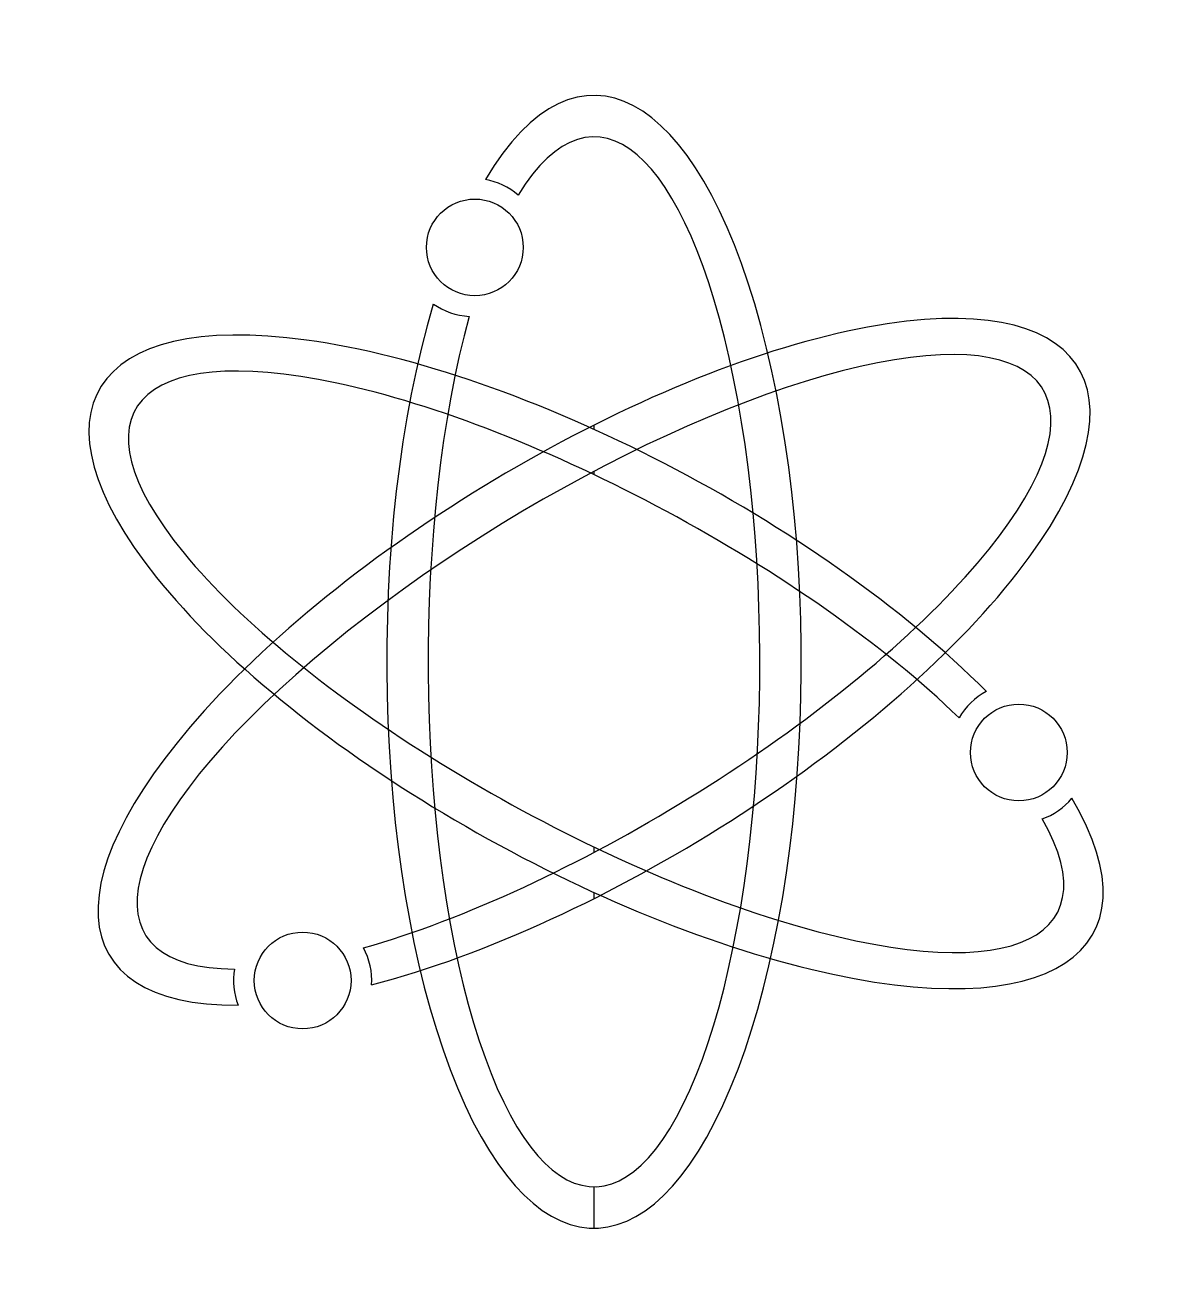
# Model space of a CAD drawing. Header units: inches. Extents: x -72 to 92, y -3 to 179.
import ezdxf

# ---------------------------------------------------------------- set-up
doc = ezdxf.new("R2010")
doc.units = ezdxf.units.IN
doc.header["$MEASUREMENT"] = 0

msp = doc.modelspace()

# ---------------------------------------------------------------- linework, layer by layer
for p, q in [((10, 120.65), (10, 121.27)), ((10, 114.09), (10, 114.58)), ((-32, 86.14), (-32, 86.15)), ((10, 59.42), (10, 60.19)), ((10, 52.73), (10, 53.61)), ((10, 5), (10, 11)), ((10, 5), (10, 11))]:
    msp.add_line(p, q)
for centre in [(-7.25, 147), (71.48, 73.87), (-32.17, 40.86)]:
    msp.add_circle(centre, 7)
for centre, start, end in [((-7.53, 147), 49.1454, 79.5838), ((-7.53, 147), 235.0777, 266.9087), ((71.48, 73.87), 118.0786, 149.8844), ((71.48, 73.66), 289.6791, 320.0804), ((-32.17, 40.86), 356.3657, 28.1967), ((-32.17, 40.86), 170.4334, 200.8718)]:
    msp.add_arc(centre, 10, start, end)
for centre, major_axis, ratio, start_param, end_param in [((10, 87), (0, -82), 0.365854, 4.028624, 9.976451), ((10, 87), (0, -76), 0.315789, 3.994115, 9.900426), ((10, 87), (70.07, 42.59), 0.365854, 4.028624, 9.976451), ((10.29, 87), (-71.96, 39.31), 0.365854, 4.031159, 9.974787), ((10, 87), (64.95, 39.47), 0.315789, 3.994115, 9.900426), ((10.29, 87), (-66.7, 36.44), 0.315789, 3.994115, 9.900426)]:
    msp.add_ellipse(centre, major_axis=major_axis, ratio=ratio, start_param=start_param, end_param=end_param)

doc.saveas('drawing.dxf')
